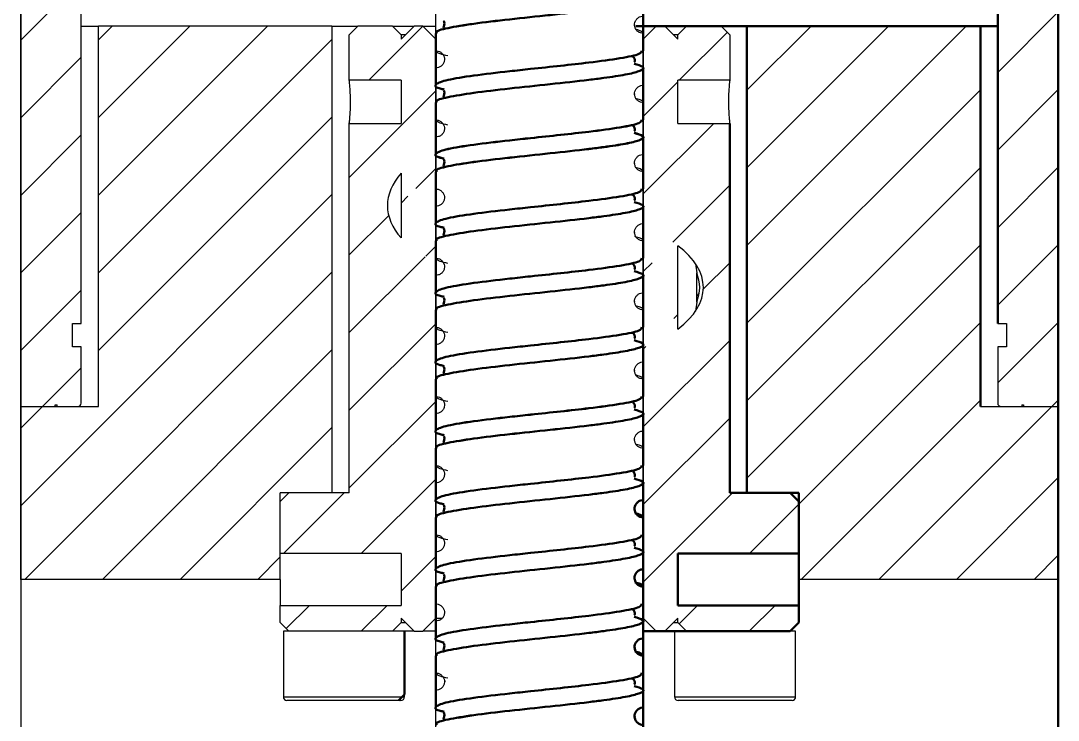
# Model space of a CAD drawing. Header units: millimetres. Extents: x 55 to 11032, y -227 to 3957.
# Drawn here: x 1630.3 to 1690.3, y 3504.5 to 3545 of the extents above; entities that cross this region are included whole.
import ezdxf

# ---------------------------------------------------------------- set-up
doc = ezdxf.new("R2010")
doc.units = ezdxf.units.MM
doc.header["$LTSCALE"] = 0.7
doc.layers.get('0').update_dxf_attribs({"color": 255})
doc.layers.add('CON', color=7, linetype='Continuous', lineweight=50)
pattern_1 = [(45, (-146.9846, 2835.2312), (-2.245064, 2.245064), [])]

msp = doc.modelspace()

# ---------------------------------------------------------------- hatches: boundary and pattern name
at = {"linetype": 'Continuous', "lineweight": 18}
h = msp.add_hatch(dxfattribs=at)
h.set_pattern_fill('ANSI31', style=0)
h.set_pattern_definition(pattern_1)
edge = h.paths.add_edge_path(flags=0)
edge.add_line((1633.266, 3526.082), (1633.266, 3527.432))
edge.add_line((1633.266, 3527.432), (1633.766, 3527.432))
edge.add_line((1633.766, 3527.432), (1633.766, 3547.832))
edge.add_line((1633.766, 3547.832), (1633.266, 3547.832))
edge.add_line((1633.266, 3547.832), (1633.266, 3549.182))
edge.add_line((1633.266, 3549.182), (1633.766, 3549.182))
edge.add_line((1633.766, 3549.182), (1633.766, 3552.432))
edge.add_arc((1633.566, 3552.432), 0.2, 0, 90)
edge.add_line((1633.566, 3552.632), (1632.366, 3552.632))
edge.add_line((1632.366, 3552.632), (1632.366, 3552.532))
edge.add_line((1632.366, 3552.532), (1632.266, 3552.532))
edge.add_line((1632.266, 3552.532), (1632.266, 3552.632))
edge.add_line((1632.266, 3552.632), (1630.266, 3552.632))
edge.add_line((1630.266, 3552.632), (1630.266, 3522.632))
edge.add_line((1630.266, 3522.632), (1632.266, 3522.632))
edge.add_line((1632.266, 3522.632), (1632.266, 3522.732))
edge.add_line((1632.266, 3522.732), (1632.366, 3522.732))
edge.add_line((1632.366, 3522.732), (1632.366, 3522.632))
edge.add_line((1632.366, 3522.632), (1633.566, 3522.632))
edge.add_arc((1633.566, 3522.832), 0.2, 270, 360)
edge.add_line((1633.766, 3522.832), (1633.766, 3526.082))
edge.add_line((1633.766, 3526.082), (1633.266, 3526.082))
h = msp.add_hatch(dxfattribs=at)
h.set_pattern_fill('ANSI31', style=0)
h.set_pattern_definition(pattern_1)
edge = h.paths.add_edge_path(flags=0)
edge.add_line((1687.266, 3549.182), (1687.266, 3547.832))
edge.add_line((1687.266, 3547.832), (1686.766, 3547.832))
edge.add_line((1686.766, 3547.832), (1686.766, 3527.432))
edge.add_line((1686.766, 3527.432), (1687.266, 3527.432))
edge.add_line((1687.266, 3527.432), (1687.266, 3526.082))
edge.add_line((1687.266, 3526.082), (1686.766, 3526.082))
edge.add_line((1686.766, 3526.082), (1686.766, 3522.832))
edge.add_arc((1686.966, 3522.832), 0.2, 180, 270)
edge.add_line((1686.966, 3522.632), (1688.166, 3522.632))
edge.add_line((1688.166, 3522.632), (1688.166, 3522.732))
edge.add_line((1688.166, 3522.732), (1688.266, 3522.732))
edge.add_line((1688.266, 3522.732), (1688.266, 3522.632))
edge.add_line((1688.266, 3522.632), (1690.266, 3522.632))
edge.add_line((1690.266, 3522.632), (1690.266, 3552.632))
edge.add_line((1690.266, 3552.632), (1688.266, 3552.632))
edge.add_line((1688.266, 3552.632), (1688.266, 3552.532))
edge.add_line((1688.266, 3552.532), (1688.166, 3552.532))
edge.add_line((1688.166, 3552.532), (1688.166, 3552.632))
edge.add_line((1688.166, 3552.632), (1686.966, 3552.632))
edge.add_arc((1686.966, 3552.432), 0.2, 90, 180)
edge.add_line((1686.766, 3552.432), (1686.766, 3549.182))
edge.add_line((1686.766, 3549.182), (1687.266, 3549.182))
h = msp.add_hatch(dxfattribs=at)
h.set_pattern_fill('ANSI31', style=0)
h.set_pattern_definition(pattern_1)
h.paths.add_polyline_path([(1634.766, 3522.632), (1630.266, 3522.632), (1630.266, 3512.632), (1645.266, 3512.632), (1645.266, 3517.632), (1648.266, 3517.632), (1648.266, 3544.632), (1634.766, 3544.632)], flags=0)
h = msp.add_hatch(dxfattribs=at)
h.set_pattern_fill('ANSI31', style=0)
h.set_pattern_definition(pattern_1)
h.paths.add_polyline_path([(1649.266, 3539.005), (1649.266, 3517.632), (1645.766, 3517.632), (1645.266, 3517.132), (1645.266, 3514.132), (1652.266, 3514.132), (1652.266, 3511.132), (1645.266, 3511.132), (1645.266, 3510.132), (1645.766, 3509.632), (1651.766, 3509.632), (1652.266, 3510.132), (1652.266, 3510.382), (1653.016, 3509.632), (1653.516, 3509.632), (1654.266, 3510.382), (1654.266, 3543.882), (1653.516, 3544.632), (1653.016, 3544.632), (1652.266, 3543.882), (1652.266, 3544.132), (1651.766, 3544.632), (1649.766, 3544.632), (1649.266, 3544.132), (1649.266, 3541.505), (1652.266, 3541.505), (1652.266, 3539.005)], flags=0)
edge = h.paths.add_edge_path(flags=0)
edge.add_ellipse((1660.266, 3534.257), major_axis=(-8.794, 0), ratio=0.511696, start_angle=-24.53859, end_angle=24.53859, ccw=False)
edge.add_line((1652.266, 3536.126), (1652.266, 3532.388))
h = msp.add_hatch(dxfattribs=at)
h.set_pattern_fill('ANSI31', style=0)
h.set_pattern_definition(pattern_1)
h.paths.add_polyline_path([(1675.266, 3517.132), (1674.766, 3517.632), (1671.266, 3517.632), (1671.266, 3539.005), (1668.266, 3539.005), (1668.266, 3541.505), (1671.266, 3541.505), (1671.266, 3544.132), (1670.766, 3544.632), (1668.766, 3544.632), (1668.266, 3544.132), (1668.266, 3543.882), (1667.516, 3544.632), (1667.016, 3544.632), (1666.266, 3543.882), (1666.266, 3510.382), (1667.016, 3509.632), (1667.516, 3509.632), (1668.266, 3510.382), (1668.266, 3510.132), (1668.766, 3509.632), (1674.766, 3509.632), (1675.266, 3510.132), (1675.266, 3511.132), (1668.266, 3511.132), (1668.266, 3514.132), (1675.266, 3514.132)], flags=0)
edge = h.paths.add_edge_path(flags=0)
edge.add_ellipse((1660.266, 3529.523), major_axis=(9.475, 0), ratio=0.474936, start_angle=-32.39968, end_angle=32.39968, ccw=False)
edge.add_line((1668.266, 3527.112), (1668.266, 3531.935))
h = msp.add_hatch(dxfattribs=at)
h.set_pattern_fill('ANSI31', style=0)
h.set_pattern_definition(pattern_1)
h.paths.add_polyline_path([(1690.266, 3522.632), (1685.766, 3522.632), (1685.766, 3544.632), (1672.266, 3544.632), (1672.266, 3517.632), (1675.266, 3517.632), (1675.266, 3512.632), (1690.266, 3512.632)], flags=0)
h = msp.add_hatch(dxfattribs=at)
h.set_pattern_fill('ANSI31', style=0)
h.set_pattern_definition(pattern_1)
edge = h.paths.add_edge_path(flags=0)
edge.add_ellipse((1660.266, 3529.523), major_axis=(-9.264, 0), ratio=0.474936, start_angle=168.88742, end_angle=191.11258)
edge.add_line((1669.357, 3530.371), (1669.357, 3528.675))

# ---------------------------------------------------------------- linework, layer by layer
at = {"color": 7, "linetype": 'Continuous', "lineweight": 25}
for p, q in [((1630.266, 3628.632), (1630.266, 3425.632)), ((1630.266, 3522.632), (1630.266, 3552.632)), ((1633.766, 3527.432), (1633.766, 3547.832)), ((1654.266, 3543.218), (1654.266, 3546.218)), ((1633.766, 3544.632), (1634.766, 3544.632)), ((1634.766, 3522.632), (1634.766, 3544.632)), ((1648.266, 3544.632), (1634.766, 3544.632)), ((1648.266, 3544.632), (1648.266, 3517.632)), ((1648.266, 3544.632), (1649.766, 3544.632)), ((1649.766, 3544.632), (1649.266, 3544.132)), ((1651.766, 3544.632), (1649.766, 3544.632)), ((1652.266, 3544.132), (1651.766, 3544.632)), ((1651.766, 3544.632), (1653.016, 3544.632)), ((1653.016, 3544.632), (1652.266, 3543.882)), ((1653.516, 3544.632), (1653.016, 3544.632)), ((1653.516, 3544.632), (1654.266, 3544.632)), ((1654.266, 3543.882), (1653.516, 3544.632)), ((1665.774, 3544.693), (1665.776, 3544.715)), ((1667.016, 3544.632), (1666.266, 3543.882)), ((1666.266, 3544.218), (1666.266, 3541.218)), ((1668.266, 3543.882), (1667.516, 3544.632)), ((1668.766, 3544.632), (1668.266, 3544.132)), ((1671.266, 3544.132), (1670.766, 3544.632)), ((1649.266, 3541.505), (1649.266, 3544.132)), ((1652.266, 3544.132), (1652.266, 3543.882)), ((1652.516, 3544.132), (1652.266, 3544.132)), ((1654.266, 3543.882), (1654.266, 3510.382)), ((1666.266, 3510.382), (1666.266, 3543.882)), ((1668.266, 3544.132), (1668.016, 3544.132)), ((1668.266, 3543.882), (1668.266, 3544.132)), ((1671.266, 3544.132), (1671.266, 3541.505)), ((1654.266, 3539.218), (1654.266, 3542.218)), ((1652.266, 3541.505), (1649.266, 3541.505)), ((1652.266, 3541.505), (1652.266, 3539.005)), ((1671.266, 3541.505), (1668.266, 3541.505)), ((1668.266, 3539.005), (1668.266, 3541.505)), ((1665.774, 3540.693), (1665.776, 3540.715)), ((1666.266, 3540.218), (1666.266, 3537.218)), ((1649.266, 3539.005), (1652.266, 3539.005)), ((1649.266, 3517.632), (1649.266, 3539.005)), ((1668.266, 3539.005), (1671.266, 3539.005)), ((1654.266, 3535.218), (1654.266, 3538.218)), ((1665.774, 3536.693), (1665.776, 3536.715)), ((1652.266, 3536.126), (1652.266, 3532.388)), ((1666.266, 3536.218), (1666.266, 3533.218)), ((1654.266, 3531.218), (1654.266, 3534.218)), ((1665.774, 3532.693), (1665.776, 3532.715)), ((1666.266, 3532.218), (1666.266, 3529.218)), ((1668.266, 3527.112), (1668.266, 3531.935)), ((1669.293, 3530.892), (1669.357, 3530.371)), ((1654.266, 3527.218), (1654.266, 3530.218)), ((1669.357, 3528.675), (1669.357, 3530.371)), ((1665.774, 3528.693), (1665.776, 3528.715)), ((1669.357, 3528.675), (1669.293, 3528.155)), ((1666.266, 3528.218), (1666.266, 3525.218)), ((1633.266, 3526.082), (1633.266, 3527.432)), ((1633.266, 3527.432), (1633.766, 3527.432)), ((1686.766, 3527.432), (1687.266, 3527.432)), ((1687.266, 3527.432), (1687.266, 3526.082)), ((1654.266, 3523.218), (1654.266, 3526.218)), ((1633.766, 3526.082), (1633.266, 3526.082)), ((1633.766, 3522.832), (1633.766, 3526.082)), ((1686.766, 3526.082), (1686.766, 3522.832)), ((1687.266, 3526.082), (1686.766, 3526.082)), ((1665.774, 3524.693), (1665.776, 3524.715)), ((1666.266, 3524.218), (1666.266, 3521.218)), ((1630.266, 3512.632), (1630.266, 3522.632)), ((1630.266, 3522.632), (1634.766, 3522.632)), ((1630.266, 3522.632), (1632.266, 3522.632)), ((1632.266, 3522.632), (1632.266, 3522.732)), ((1632.266, 3522.732), (1632.366, 3522.732)), ((1632.366, 3522.632), (1632.366, 3522.732)), ((1632.366, 3522.632), (1633.566, 3522.632)), ((1685.766, 3522.632), (1690.266, 3522.632)), ((1686.966, 3522.632), (1688.166, 3522.632)), ((1688.166, 3522.732), (1688.166, 3522.632)), ((1688.166, 3522.732), (1688.266, 3522.732)), ((1688.266, 3522.732), (1688.266, 3522.632)), ((1688.266, 3522.632), (1690.266, 3522.632)), ((1690.266, 3522.632), (1690.266, 3512.632)), ((1654.266, 3519.218), (1654.266, 3522.218)), ((1665.774, 3520.693), (1665.776, 3520.715)), ((1666.266, 3520.218), (1666.266, 3517.218)), ((1654.266, 3515.218), (1654.266, 3518.218)), ((1645.266, 3512.632), (1645.266, 3517.632)), ((1648.266, 3517.632), (1645.266, 3517.632)), ((1645.766, 3517.632), (1645.266, 3517.132)), ((1649.266, 3517.632), (1645.766, 3517.632)), ((1645.266, 3514.132), (1645.266, 3517.132)), ((1665.774, 3516.693), (1665.776, 3516.715)), ((1675.266, 3517.132), (1675.266, 3514.132)), ((1654.266, 3511.218), (1654.266, 3514.218)), ((1652.266, 3514.132), (1645.266, 3514.132)), ((1652.266, 3514.132), (1652.266, 3511.132)), ((1645.266, 3512.632), (1630.266, 3512.632)), ((1645.266, 3512.632), (1645.266, 3511.132)), ((1665.774, 3512.693), (1665.776, 3512.715)), ((1690.266, 3512.632), (1675.266, 3512.632)), ((1645.266, 3511.132), (1652.266, 3511.132)), ((1645.266, 3510.132), (1645.266, 3511.132)), ((1645.266, 3510.132), (1645.766, 3509.632)), ((1651.766, 3509.632), (1652.266, 3510.132)), ((1652.266, 3510.382), (1653.016, 3509.632)), ((1652.266, 3510.382), (1652.266, 3510.132)), ((1652.266, 3510.132), (1652.516, 3510.132)), ((1653.516, 3509.632), (1654.266, 3510.382)), ((1654.266, 3510.382), (1654.617, 3510.382)), ((1654.266, 3507.218), (1654.266, 3510.218)), ((1666.266, 3510.382), (1667.016, 3509.632)), ((1667.516, 3509.632), (1668.266, 3510.382)), ((1668.016, 3510.132), (1668.266, 3510.132)), ((1668.266, 3510.132), (1668.266, 3510.382)), ((1668.266, 3510.132), (1668.766, 3509.632)), ((1645.453, 3509.632), (1645.453, 3505.832)), ((1645.766, 3509.632), (1645.453, 3509.632)), ((1651.766, 3509.632), (1645.766, 3509.632)), ((1653.016, 3509.632), (1651.766, 3509.632)), ((1652.453, 3505.832), (1652.453, 3509.632)), ((1653.016, 3509.632), (1653.516, 3509.632)), ((1654.266, 3509.632), (1653.516, 3509.632)), ((1668.08, 3509.632), (1668.08, 3505.832)), ((1675.08, 3509.632), (1674.766, 3509.632)), ((1675.08, 3505.832), (1675.08, 3509.632)), ((1654.822, 3506.725), (1654.766, 3506.718)), ((1654.266, 3503.218), (1654.266, 3506.218)), ((1652.253, 3505.632), (1645.653, 3505.632)), ((1674.88, 3505.632), (1668.28, 3505.632))]:
    msp.add_line(p, q, dxfattribs=at)
at = {"color": 8, "linetype": 'Continuous', "lineweight": 25}
for p, q in [((1645.453, 3505.832), (1652.453, 3505.832)), ((1668.08, 3505.832), (1675.08, 3505.832))]:
    msp.add_line(p, q, dxfattribs=at)
at = {"color": 7, "linetype": 'Continuous', "lineweight": 25}
for centre, start, end in [((1633.566, 3522.832), 270, 0), ((1686.966, 3522.832), 180, 270), ((1645.653, 3505.832), 180, 270), ((1652.253, 3505.832), 270, 0), ((1668.28, 3505.832), 180, 270), ((1674.88, 3505.832), 270, 0)]:
    msp.add_arc(centre, 0.2, start, end, dxfattribs=at)
for centre, major_axis, ratio, start_param, end_param in [((1660.266, 3534.257), (-8.794, 0), 0.511696, 5.854906, 6.711465), ((1660.266, 3529.523), (9.475, 0), 0.474936, 5.717704, 6.848666), ((1660.266, 3529.523), (-9.264, 0), 0.474936, 2.947642, 3.335544)]:
    msp.add_ellipse(centre, major_axis=major_axis, ratio=ratio, start_param=start_param, end_param=end_param, dxfattribs=at)
for points, knots in [([(1666.266, 3544.218), (1666.21, 3544.224), (1666.098, 3544.235), (1665.948, 3544.321), (1665.834, 3544.448), (1665.769, 3544.606), (1665.76, 3544.777), (1665.808, 3544.941), (1665.908, 3545.08), (1666.048, 3545.178), (1666.175, 3545.215), (1666.249, 3545.217), (1666.266, 3545.218)], [0, 0, 0, 0, 0.107372, 0.214745, 0.322117, 0.42949, 0.536862, 0.644235, 0.751607, 0.85898, 0.966352, 1, 1, 1, 1]), ([(1666.266, 3544.218), (1666.244, 3544.27), (1666.209, 3544.351), (1665.9, 3544.432), (1665.791, 3544.461)], [0, 0, 0, 0, 0.645914, 1, 1, 1, 1]), ([(1654.266, 3543.218), (1654.284, 3543.218), (1654.357, 3543.215), (1654.484, 3543.178), (1654.624, 3543.081), (1654.724, 3542.942), (1654.772, 3542.777), (1654.764, 3542.607), (1654.699, 3542.448), (1654.585, 3542.321), (1654.435, 3542.235), (1654.323, 3542.224), (1654.266, 3542.218)], [0, 0, 0, 0, 0.03338, 0.140753, 0.248126, 0.355498, 0.462871, 0.570244, 0.677617, 0.78499, 0.892363, 1, 1, 1, 1]), ([(1654.972, 3542.915), (1654.802, 3542.954), (1654.364, 3543.055), (1654.304, 3543.156), (1654.266, 3543.218)], [0, 0, 0, 0, 0.388569, 1, 1, 1, 1]), ([(1649.266, 3539.005), (1649.266, 3539.005), (1649.266, 3539.005), (1649.272, 3539.053), (1649.293, 3539.258), (1649.318, 3539.576), (1649.334, 3539.928), (1649.339, 3540.301), (1649.332, 3540.675), (1649.31, 3541.049), (1649.285, 3541.332), (1649.269, 3541.483), (1649.267, 3541.499), (1649.266, 3541.505)], [0, 0, 0, 0, 0.000194, 0.106914, 0.213613, 0.320901, 0.428482, 0.500002, 0.606876, 0.713733, 0.821024, 0.928603, 1, 1, 1, 1]), ([(1666.266, 3540.218), (1666.21, 3540.224), (1666.098, 3540.235), (1665.948, 3540.321), (1665.834, 3540.448), (1665.769, 3540.606), (1665.76, 3540.777), (1665.808, 3540.941), (1665.908, 3541.08), (1666.048, 3541.178), (1666.175, 3541.215), (1666.249, 3541.217), (1666.266, 3541.218)], [0, 0, 0, 0, 0.107372, 0.214745, 0.322117, 0.42949, 0.536862, 0.644235, 0.751607, 0.85898, 0.966352, 1, 1, 1, 1]), ([(1671.266, 3541.505), (1671.266, 3541.505), (1671.266, 3541.505), (1671.261, 3541.457), (1671.239, 3541.252), (1671.214, 3540.934), (1671.198, 3540.582), (1671.193, 3540.209), (1671.201, 3539.835), (1671.222, 3539.461), (1671.247, 3539.178), (1671.264, 3539.027), (1671.266, 3539.011), (1671.266, 3539.005)], [0, 0, 0, 0, 0.000194, 0.106914, 0.213613, 0.320901, 0.428482, 0.500002, 0.606876, 0.713733, 0.821024, 0.928603, 1, 1, 1, 1]), ([(1666.266, 3540.218), (1666.244, 3540.27), (1666.209, 3540.351), (1665.9, 3540.432), (1665.791, 3540.461)], [0, 0, 0, 0, 0.645914, 1, 1, 1, 1]), ([(1654.266, 3539.218), (1654.284, 3539.218), (1654.357, 3539.215), (1654.484, 3539.178), (1654.624, 3539.081), (1654.724, 3538.942), (1654.772, 3538.777), (1654.764, 3538.607), (1654.699, 3538.448), (1654.585, 3538.321), (1654.435, 3538.235), (1654.323, 3538.224), (1654.266, 3538.218)], [0, 0, 0, 0, 0.03338, 0.140753, 0.248126, 0.355498, 0.462871, 0.570244, 0.677617, 0.78499, 0.892363, 1, 1, 1, 1]), ([(1654.972, 3538.915), (1654.802, 3538.954), (1654.364, 3539.055), (1654.304, 3539.156), (1654.266, 3539.218)], [0, 0, 0, 0, 0.388569, 1, 1, 1, 1]), ([(1666.266, 3536.218), (1666.21, 3536.224), (1666.098, 3536.235), (1665.948, 3536.321), (1665.834, 3536.448), (1665.769, 3536.606), (1665.76, 3536.777), (1665.808, 3536.941), (1665.908, 3537.08), (1666.048, 3537.178), (1666.175, 3537.215), (1666.249, 3537.217), (1666.266, 3537.218)], [0, 0, 0, 0, 0.107372, 0.214745, 0.322117, 0.42949, 0.536862, 0.644235, 0.751607, 0.85898, 0.966352, 1, 1, 1, 1]), ([(1666.266, 3536.218), (1666.244, 3536.27), (1666.209, 3536.351), (1665.9, 3536.432), (1665.791, 3536.461)], [0, 0, 0, 0, 0.645914, 1, 1, 1, 1]), ([(1654.266, 3535.218), (1654.284, 3535.218), (1654.357, 3535.215), (1654.484, 3535.178), (1654.624, 3535.081), (1654.724, 3534.942), (1654.772, 3534.777), (1654.764, 3534.607), (1654.699, 3534.448), (1654.585, 3534.321), (1654.435, 3534.235), (1654.323, 3534.224), (1654.266, 3534.218)], [0, 0, 0, 0, 0.03338, 0.140753, 0.248126, 0.355498, 0.462871, 0.570244, 0.677617, 0.78499, 0.892363, 1, 1, 1, 1]), ([(1666.266, 3532.218), (1666.21, 3532.224), (1666.098, 3532.235), (1665.948, 3532.321), (1665.834, 3532.448), (1665.769, 3532.606), (1665.76, 3532.777), (1665.808, 3532.941), (1665.908, 3533.08), (1666.048, 3533.178), (1666.175, 3533.215), (1666.249, 3533.217), (1666.266, 3533.218)], [0, 0, 0, 0, 0.107372, 0.214745, 0.322117, 0.42949, 0.536862, 0.644235, 0.751607, 0.85898, 0.966352, 1, 1, 1, 1]), ([(1666.266, 3532.218), (1666.244, 3532.27), (1666.208, 3532.351), (1665.899, 3532.433), (1665.789, 3532.462)], [0, 0, 0, 0, 0.644301, 1, 1, 1, 1]), ([(1654.266, 3531.218), (1654.284, 3531.218), (1654.357, 3531.215), (1654.484, 3531.178), (1654.624, 3531.081), (1654.724, 3530.942), (1654.772, 3530.777), (1654.764, 3530.607), (1654.699, 3530.448), (1654.585, 3530.321), (1654.435, 3530.235), (1654.323, 3530.224), (1654.266, 3530.218)], [0, 0, 0, 0, 0.03338, 0.1407528, 0.2481256, 0.3554985, 0.4628713, 0.5702441, 0.6776169, 0.7849897, 0.8923626, 1, 1, 1, 1]), ([(1654.972, 3530.915), (1654.802, 3530.954), (1654.364, 3531.055), (1654.304, 3531.156), (1654.266, 3531.218)], [0, 0, 0, 0, 0.388569, 1, 1, 1, 1]), ([(1666.266, 3528.218), (1666.21, 3528.224), (1666.098, 3528.235), (1665.948, 3528.321), (1665.834, 3528.448), (1665.769, 3528.606), (1665.76, 3528.777), (1665.808, 3528.941), (1665.908, 3529.08), (1666.048, 3529.178), (1666.175, 3529.215), (1666.249, 3529.217), (1666.266, 3529.218)], [0, 0, 0, 0, 0.107372, 0.214745, 0.322117, 0.42949, 0.536862, 0.644235, 0.751607, 0.85898, 0.966352, 1, 1, 1, 1]), ([(1666.266, 3528.218), (1666.244, 3528.27), (1666.209, 3528.351), (1665.9, 3528.432), (1665.791, 3528.461)], [0, 0, 0, 0, 0.645914, 1, 1, 1, 1]), ([(1654.266, 3527.218), (1654.284, 3527.218), (1654.357, 3527.215), (1654.484, 3527.178), (1654.624, 3527.081), (1654.724, 3526.942), (1654.772, 3526.777), (1654.764, 3526.607), (1654.699, 3526.448), (1654.585, 3526.321), (1654.435, 3526.235), (1654.323, 3526.224), (1654.266, 3526.218)], [0, 0, 0, 0, 0.03338, 0.140753, 0.248126, 0.355498, 0.462871, 0.570244, 0.677617, 0.78499, 0.892363, 1, 1, 1, 1]), ([(1654.972, 3526.915), (1654.802, 3526.954), (1654.364, 3527.055), (1654.304, 3527.156), (1654.266, 3527.218)], [0, 0, 0, 0, 0.388569, 1, 1, 1, 1]), ([(1666.266, 3524.218), (1666.21, 3524.224), (1666.098, 3524.235), (1665.948, 3524.321), (1665.834, 3524.448), (1665.769, 3524.606), (1665.76, 3524.777), (1665.808, 3524.941), (1665.908, 3525.08), (1666.048, 3525.178), (1666.175, 3525.215), (1666.249, 3525.217), (1666.266, 3525.218)], [0, 0, 0, 0, 0.1073725, 0.2147449, 0.3221174, 0.4294898, 0.5368623, 0.6442347, 0.7516072, 0.8589796, 0.9663521, 1, 1, 1, 1]), ([(1666.266, 3524.218), (1666.244, 3524.27), (1666.209, 3524.351), (1665.9, 3524.432), (1665.791, 3524.461)], [0, 0, 0, 0, 0.645914, 1, 1, 1, 1]), ([(1654.266, 3523.218), (1654.284, 3523.218), (1654.357, 3523.215), (1654.484, 3523.178), (1654.624, 3523.081), (1654.724, 3522.942), (1654.772, 3522.777), (1654.764, 3522.607), (1654.699, 3522.448), (1654.585, 3522.321), (1654.435, 3522.235), (1654.323, 3522.224), (1654.266, 3522.218)], [0, 0, 0, 0, 0.03338, 0.140753, 0.248126, 0.355498, 0.462871, 0.570244, 0.677617, 0.78499, 0.892363, 1, 1, 1, 1]), ([(1654.972, 3522.915), (1654.802, 3522.954), (1654.364, 3523.055), (1654.304, 3523.156), (1654.266, 3523.218)], [0, 0, 0, 0, 0.3885695, 1, 1, 1, 1]), ([(1666.266, 3520.218), (1666.21, 3520.224), (1666.098, 3520.235), (1665.948, 3520.321), (1665.834, 3520.448), (1665.769, 3520.606), (1665.76, 3520.777), (1665.808, 3520.941), (1665.908, 3521.08), (1666.048, 3521.178), (1666.175, 3521.215), (1666.249, 3521.217), (1666.266, 3521.218)], [0, 0, 0, 0, 0.107372, 0.214745, 0.322117, 0.42949, 0.536862, 0.644235, 0.751607, 0.85898, 0.966352, 1, 1, 1, 1]), ([(1666.266, 3520.218), (1666.244, 3520.27), (1666.209, 3520.351), (1665.9, 3520.432), (1665.791, 3520.461)], [0, 0, 0, 0, 0.645914, 1, 1, 1, 1]), ([(1654.266, 3519.218), (1654.284, 3519.218), (1654.357, 3519.215), (1654.484, 3519.178), (1654.624, 3519.081), (1654.724, 3518.942), (1654.772, 3518.777), (1654.764, 3518.607), (1654.699, 3518.448), (1654.585, 3518.321), (1654.435, 3518.235), (1654.323, 3518.224), (1654.266, 3518.218)], [0, 0, 0, 0, 0.03338, 0.140753, 0.248126, 0.355498, 0.462871, 0.570244, 0.677617, 0.78499, 0.892363, 1, 1, 1, 1]), ([(1654.972, 3518.915), (1654.802, 3518.954), (1654.364, 3519.055), (1654.304, 3519.156), (1654.266, 3519.218)], [0, 0, 0, 0, 0.388569, 1, 1, 1, 1]), ([(1654.266, 3515.218), (1654.284, 3515.218), (1654.357, 3515.215), (1654.484, 3515.178), (1654.624, 3515.081), (1654.724, 3514.942), (1654.772, 3514.777), (1654.764, 3514.607), (1654.699, 3514.448), (1654.585, 3514.321), (1654.435, 3514.235), (1654.323, 3514.224), (1654.266, 3514.218)], [0, 0, 0, 0, 0.03338, 0.140753, 0.248126, 0.355498, 0.462871, 0.570244, 0.677617, 0.78499, 0.892363, 1, 1, 1, 1]), ([(1654.972, 3514.915), (1654.802, 3514.954), (1654.364, 3515.055), (1654.304, 3515.156), (1654.266, 3515.218)], [0, 0, 0, 0, 0.388569, 1, 1, 1, 1]), ([(1654.266, 3511.218), (1654.284, 3511.218), (1654.357, 3511.215), (1654.484, 3511.178), (1654.624, 3511.081), (1654.724, 3510.942), (1654.772, 3510.777), (1654.764, 3510.607), (1654.699, 3510.448), (1654.585, 3510.321), (1654.435, 3510.235), (1654.323, 3510.224), (1654.266, 3510.218)], [0, 0, 0, 0, 0.03338, 0.140753, 0.248126, 0.355498, 0.462871, 0.570244, 0.677617, 0.78499, 0.892363, 1, 1, 1, 1]), ([(1654.266, 3507.218), (1654.284, 3507.218), (1654.357, 3507.215), (1654.484, 3507.178), (1654.624, 3507.081), (1654.724, 3506.942), (1654.772, 3506.777), (1654.764, 3506.607), (1654.699, 3506.448), (1654.585, 3506.321), (1654.435, 3506.235), (1654.323, 3506.224), (1654.266, 3506.218)], [0, 0, 0, 0, 0.03338, 0.1407528, 0.2481256, 0.3554985, 0.4628713, 0.5702441, 0.6776169, 0.7849897, 0.8923626, 1, 1, 1, 1]), ([(1654.972, 3506.915), (1654.802, 3506.954), (1654.364, 3507.055), (1654.304, 3507.156), (1654.266, 3507.218)], [0, 0, 0, 0, 0.388569, 1, 1, 1, 1])]:
    msp.add_open_spline(points, degree=3, knots=knots, dxfattribs=at)
at = {"layer": 'CON'}
for p, q in [((1690.266, 3425.632), (1690.266, 3628.632)), ((1690.266, 3552.632), (1690.266, 3522.632)), ((1686.766, 3547.832), (1686.766, 3527.432)), ((1665.844, 3544.632), (1667.016, 3544.632)), ((1667.516, 3544.632), (1667.016, 3544.632)), ((1667.516, 3544.632), (1668.766, 3544.632)), ((1670.766, 3544.632), (1668.766, 3544.632)), ((1670.766, 3544.632), (1672.266, 3544.632)), ((1672.266, 3517.632), (1672.266, 3544.632)), ((1685.766, 3544.632), (1672.266, 3544.632)), ((1685.766, 3544.632), (1685.766, 3522.632)), ((1685.766, 3544.632), (1686.766, 3544.632)), ((1671.266, 3539.005), (1671.266, 3517.632)), ((1674.766, 3517.632), (1671.266, 3517.632)), ((1675.266, 3517.632), (1672.266, 3517.632)), ((1675.266, 3517.132), (1674.766, 3517.632)), ((1675.266, 3517.632), (1675.266, 3512.632)), ((1666.266, 3516.218), (1666.266, 3513.218)), ((1675.266, 3514.132), (1668.266, 3514.132)), ((1668.266, 3511.132), (1668.266, 3514.132)), ((1675.266, 3512.632), (1675.266, 3511.132)), ((1666.266, 3512.218), (1666.266, 3509.218)), ((1668.266, 3511.132), (1675.266, 3511.132)), ((1675.266, 3511.132), (1675.266, 3510.132)), ((1666.266, 3507.219), (1666.266, 3510.219)), ((1674.766, 3509.632), (1675.266, 3510.132)), ((1667.016, 3509.632), (1666.266, 3509.632)), ((1667.016, 3509.632), (1667.516, 3509.632)), ((1668.766, 3509.632), (1667.516, 3509.632)), ((1674.766, 3509.632), (1668.766, 3509.632)), ((1665.774, 3508.693), (1665.776, 3508.715)), ((1666.266, 3508.218), (1666.266, 3505.218)), ((1666.266, 3503.219), (1666.266, 3506.219)), ((1665.774, 3504.693), (1665.776, 3504.715))]:
    msp.add_line(p, q, dxfattribs=at)
at = {"layer": 'CON', "color": 7, "linetype": 'Continuous'}
for p, q in [((1666.266, 3544.632), (1666.266, 3546.219)), ((1666.266, 3543.216), (1666.266, 3546.216)), ((1654.266, 3544.216), (1654.266, 3541.216)), ((1666.266, 3539.216), (1666.266, 3542.216)), ((1654.266, 3540.216), (1654.266, 3537.216)), ((1666.266, 3535.218), (1666.266, 3538.218)), ((1654.266, 3536.218), (1654.266, 3533.218)), ((1666.266, 3531.218), (1666.266, 3534.218)), ((1654.266, 3532.218), (1654.266, 3529.218)), ((1666.266, 3527.218), (1666.266, 3530.218)), ((1654.266, 3528.218), (1654.266, 3525.218)), ((1666.266, 3523.218), (1666.266, 3526.218)), ((1654.266, 3524.218), (1654.266, 3521.218)), ((1666.266, 3519.219), (1666.266, 3522.219)), ((1654.266, 3520.219), (1654.266, 3517.219)), ((1666.266, 3515.219), (1666.266, 3518.219)), ((1654.266, 3516.219), (1654.266, 3513.219)), ((1666.266, 3511.219), (1666.266, 3514.219)), ((1654.266, 3512.219), (1654.266, 3509.219)), ((1652.453, 3509.632), (1652.453, 3505.982)), ((1652.453, 3509.632), (1652.453, 3505.982)), ((1654.266, 3508.219), (1654.266, 3505.219)), ((1654.266, 3508.219), (1654.266, 3505.219)), ((1652.453, 3505.982), (1652.103, 3505.632)), ((1652.453, 3505.982), (1652.103, 3505.632))]:
    msp.add_line(p, q, dxfattribs=at)
for points, knots in [([(1654.355, 3544.216), (1654.328, 3544.238), (1654.201, 3544.343), (1654.892, 3544.53), (1656.364, 3544.779), (1658.502, 3545.03), (1660.889, 3545.282), (1662.765, 3545.484), (1664.219, 3545.67), (1665.31, 3545.834), (1666.165, 3546.048), (1666.432, 3546.259), (1665.942, 3546.402), (1665.736, 3546.462)], [0, 0, 0, 0, 0.028778, 0.139844, 0.25091, 0.362298, 0.473686, 0.584752, 0.634189, 0.720889, 0.807893, 0.919281, 1, 1, 1, 1]), ([(1655.582, 3544.632), (1655.859, 3544.682), (1656.598, 3544.815), (1658.519, 3545.032), (1660.885, 3545.284), (1662.766, 3545.486), (1664.219, 3545.672), (1665.31, 3545.837), (1666.165, 3546.051), (1666.432, 3546.261), (1665.942, 3546.404), (1665.736, 3546.464)], [0, 0, 0, 0, 0.081476, 0.218059, 0.354642, 0.490829, 0.551448, 0.657759, 0.764441, 0.901024, 1, 1, 1, 1]), ([(1654.759, 3544.925), (1654.753, 3544.925), (1654.716, 3544.928), (1654.83, 3544.752), (1654.657, 3544.51), (1654.757, 3544.53), (1654.769, 3544.532)], [0, 0, 0, 0, 0.059951, 0.357802, 0.92007, 1, 1, 1, 1]), ([(1654.762, 3540.975), (1654.676, 3540.993), (1654.2, 3541.095), (1654.185, 3541.281), (1654.836, 3541.53), (1656.378, 3541.779), (1658.165, 3541.991), (1659.914, 3542.178), (1661.5, 3542.346), (1663.348, 3542.551), (1665.018, 3542.779), (1666.131, 3543.009), (1666.164, 3543.154), (1666.178, 3543.216)], [0, 0, 0, 0, 0.024694, 0.136327, 0.247636, 0.358945, 0.470578, 0.529105, 0.611809, 0.694267, 0.805576, 0.917209, 1, 1, 1, 1]), ([(1654.355, 3540.216), (1654.328, 3540.238), (1654.201, 3540.343), (1654.892, 3540.53), (1656.364, 3540.779), (1658.502, 3541.03), (1660.889, 3541.282), (1662.765, 3541.484), (1664.219, 3541.67), (1665.31, 3541.834), (1666.165, 3542.048), (1666.432, 3542.259), (1665.942, 3542.402), (1665.736, 3542.462)], [0, 0, 0, 0, 0.028778, 0.139844, 0.25091, 0.362298, 0.473686, 0.584752, 0.634189, 0.720889, 0.807893, 0.919281, 1, 1, 1, 1]), ([(1665.742, 3542.558), (1665.758, 3542.569), (1665.8, 3542.6), (1665.75, 3542.852), (1665.664, 3542.871), (1665.66, 3542.872)], [0, 0, 0, 0, 0.3497734, 0.9712388, 1, 1, 1, 1]), ([(1654.759, 3540.922), (1654.753, 3540.923), (1654.716, 3540.925), (1654.83, 3540.75), (1654.657, 3540.508), (1654.757, 3540.527), (1654.769, 3540.53)], [0, 0, 0, 0, 0.059951, 0.357802, 0.92007, 1, 1, 1, 1]), ([(1654.762, 3536.976), (1654.676, 3536.995), (1654.2, 3537.097), (1654.185, 3537.283), (1654.836, 3537.532), (1656.378, 3537.78), (1658.165, 3537.993), (1659.914, 3538.18), (1661.5, 3538.348), (1663.348, 3538.553), (1665.018, 3538.781), (1666.131, 3539.01), (1666.164, 3539.156), (1666.178, 3539.218)], [0, 0, 0, 0, 0.024694, 0.136327, 0.247636, 0.358945, 0.470578, 0.529105, 0.611809, 0.694267, 0.805576, 0.917209, 1, 1, 1, 1]), ([(1654.762, 3536.975), (1654.676, 3536.993), (1654.2, 3537.095), (1654.185, 3537.281), (1654.836, 3537.53), (1656.378, 3537.779), (1658.165, 3537.991), (1659.914, 3538.178), (1661.5, 3538.346), (1663.348, 3538.551), (1665.018, 3538.779), (1666.131, 3539.009), (1666.164, 3539.154), (1666.178, 3539.216)], [0, 0, 0, 0, 0.0246942, 0.1363265, 0.247636, 0.3589455, 0.4705778, 0.5291054, 0.611809, 0.6942668, 0.8055762, 0.9172086, 1, 1, 1, 1]), ([(1665.742, 3538.56), (1665.758, 3538.571), (1665.8, 3538.602), (1665.75, 3538.854), (1665.664, 3538.873), (1665.66, 3538.874)], [0, 0, 0, 0, 0.349773, 0.971239, 1, 1, 1, 1]), ([(1665.742, 3538.558), (1665.758, 3538.569), (1665.8, 3538.6), (1665.75, 3538.852), (1665.664, 3538.871), (1665.66, 3538.872)], [0, 0, 0, 0, 0.3497734, 0.9712388, 1, 1, 1, 1]), ([(1654.355, 3536.218), (1654.328, 3536.24), (1654.201, 3536.345), (1654.892, 3536.532), (1656.364, 3536.781), (1658.502, 3537.032), (1660.889, 3537.283), (1662.765, 3537.485), (1664.219, 3537.672), (1665.31, 3537.836), (1666.165, 3538.05), (1666.432, 3538.26), (1665.942, 3538.404), (1665.736, 3538.464)], [0, 0, 0, 0, 0.028778, 0.139844, 0.25091, 0.362298, 0.473686, 0.584752, 0.634189, 0.720889, 0.807893, 0.919281, 1, 1, 1, 1]), ([(1655.582, 3536.63), (1655.859, 3536.68), (1656.598, 3536.812), (1658.519, 3537.03), (1660.885, 3537.282), (1662.766, 3537.484), (1664.219, 3537.67), (1665.31, 3537.834), (1666.165, 3538.048), (1666.432, 3538.259), (1665.942, 3538.402), (1665.736, 3538.462)], [0, 0, 0, 0, 0.081476, 0.218059, 0.354642, 0.490829, 0.551448, 0.657759, 0.764441, 0.901024, 1, 1, 1, 1]), ([(1654.759, 3536.924), (1654.753, 3536.925), (1654.716, 3536.927), (1654.83, 3536.752), (1654.657, 3536.51), (1654.757, 3536.529), (1654.769, 3536.532)], [0, 0, 0, 0, 0.059951, 0.357802, 0.92007, 1, 1, 1, 1]), ([(1654.759, 3536.922), (1654.753, 3536.923), (1654.716, 3536.925), (1654.83, 3536.75), (1654.657, 3536.508), (1654.757, 3536.527), (1654.769, 3536.53)], [0, 0, 0, 0, 0.059951, 0.357802, 0.92007, 1, 1, 1, 1]), ([(1654.762, 3532.976), (1654.676, 3532.995), (1654.2, 3533.097), (1654.185, 3533.283), (1654.836, 3533.532), (1656.378, 3533.78), (1658.165, 3533.993), (1659.914, 3534.18), (1661.5, 3534.348), (1663.348, 3534.553), (1665.018, 3534.781), (1666.131, 3535.01), (1666.164, 3535.156), (1666.178, 3535.218)], [0, 0, 0, 0, 0.024694, 0.136327, 0.247636, 0.358945, 0.470578, 0.529105, 0.611809, 0.694267, 0.805576, 0.917209, 1, 1, 1, 1]), ([(1665.742, 3534.56), (1665.758, 3534.571), (1665.8, 3534.602), (1665.75, 3534.854), (1665.664, 3534.873), (1665.66, 3534.874)], [0, 0, 0, 0, 0.349773, 0.971239, 1, 1, 1, 1]), ([(1654.355, 3532.218), (1654.328, 3532.24), (1654.201, 3532.345), (1654.892, 3532.532), (1656.364, 3532.781), (1658.502, 3533.032), (1660.889, 3533.283), (1662.765, 3533.485), (1664.219, 3533.672), (1665.31, 3533.836), (1666.165, 3534.05), (1666.432, 3534.26), (1665.942, 3534.404), (1665.736, 3534.464)], [0, 0, 0, 0, 0.028778, 0.139844, 0.25091, 0.362298, 0.473686, 0.584752, 0.634189, 0.720889, 0.807893, 0.919281, 1, 1, 1, 1]), ([(1654.759, 3532.924), (1654.753, 3532.925), (1654.716, 3532.927), (1654.83, 3532.752), (1654.657, 3532.51), (1654.757, 3532.529), (1654.769, 3532.532)], [0, 0, 0, 0, 0.059951, 0.357802, 0.92007, 1, 1, 1, 1]), ([(1654.762, 3528.976), (1654.676, 3528.995), (1654.2, 3529.097), (1654.185, 3529.283), (1654.836, 3529.532), (1656.378, 3529.78), (1658.165, 3529.993), (1659.914, 3530.18), (1661.5, 3530.348), (1663.348, 3530.553), (1665.018, 3530.781), (1666.131, 3531.01), (1666.164, 3531.156), (1666.178, 3531.218)], [0, 0, 0, 0, 0.024694, 0.136327, 0.247636, 0.358945, 0.470578, 0.529105, 0.611809, 0.694267, 0.805576, 0.917209, 1, 1, 1, 1]), ([(1654.355, 3528.218), (1654.328, 3528.24), (1654.201, 3528.345), (1654.892, 3528.532), (1656.364, 3528.781), (1658.502, 3529.032), (1660.889, 3529.283), (1662.765, 3529.485), (1664.219, 3529.672), (1665.31, 3529.836), (1666.165, 3530.05), (1666.432, 3530.26), (1665.942, 3530.404), (1665.736, 3530.464)], [0, 0, 0, 0, 0.028778, 0.139844, 0.25091, 0.362298, 0.473686, 0.584752, 0.634189, 0.720889, 0.807893, 0.919281, 1, 1, 1, 1]), ([(1665.742, 3530.56), (1665.758, 3530.571), (1665.8, 3530.602), (1665.75, 3530.854), (1665.664, 3530.873), (1665.66, 3530.874)], [0, 0, 0, 0, 0.3497734, 0.9712388, 1, 1, 1, 1]), ([(1654.759, 3528.924), (1654.753, 3528.925), (1654.716, 3528.927), (1654.83, 3528.752), (1654.657, 3528.51), (1654.757, 3528.529), (1654.769, 3528.532)], [0, 0, 0, 0, 0.059951, 0.357802, 0.92007, 1, 1, 1, 1]), ([(1654.762, 3524.976), (1654.676, 3524.995), (1654.2, 3525.097), (1654.185, 3525.283), (1654.836, 3525.532), (1656.378, 3525.78), (1658.165, 3525.993), (1659.914, 3526.18), (1661.5, 3526.348), (1663.348, 3526.553), (1665.018, 3526.781), (1666.131, 3527.01), (1666.164, 3527.156), (1666.178, 3527.218)], [0, 0, 0, 0, 0.024694, 0.136327, 0.247636, 0.358945, 0.470578, 0.529105, 0.611809, 0.694267, 0.805576, 0.917209, 1, 1, 1, 1]), ([(1665.742, 3526.56), (1665.758, 3526.571), (1665.8, 3526.602), (1665.75, 3526.854), (1665.664, 3526.873), (1665.66, 3526.874)], [0, 0, 0, 0, 0.3497734, 0.9712388, 1, 1, 1, 1]), ([(1654.355, 3524.218), (1654.328, 3524.24), (1654.201, 3524.345), (1654.892, 3524.532), (1656.364, 3524.781), (1658.502, 3525.032), (1660.889, 3525.283), (1662.765, 3525.485), (1664.219, 3525.672), (1665.31, 3525.836), (1666.165, 3526.05), (1666.432, 3526.26), (1665.942, 3526.404), (1665.736, 3526.464)], [0, 0, 0, 0, 0.028778, 0.139844, 0.25091, 0.362298, 0.473686, 0.584752, 0.634189, 0.720889, 0.807893, 0.919281, 1, 1, 1, 1]), ([(1654.759, 3524.924), (1654.753, 3524.925), (1654.716, 3524.927), (1654.83, 3524.752), (1654.657, 3524.51), (1654.757, 3524.529), (1654.769, 3524.532)], [0, 0, 0, 0, 0.059951, 0.357802, 0.92007, 1, 1, 1, 1]), ([(1654.762, 3520.977), (1654.676, 3520.995), (1654.2, 3521.098), (1654.185, 3521.284), (1654.836, 3521.533), (1656.378, 3521.781), (1658.165, 3521.994), (1659.914, 3522.18), (1661.5, 3522.349), (1663.348, 3522.554), (1665.018, 3522.781), (1666.131, 3523.011), (1666.164, 3523.157), (1666.178, 3523.219)], [0, 0, 0, 0, 0.024694, 0.136327, 0.247636, 0.358945, 0.470578, 0.529105, 0.611809, 0.694267, 0.805576, 0.917209, 1, 1, 1, 1]), ([(1654.762, 3520.976), (1654.676, 3520.995), (1654.2, 3521.097), (1654.185, 3521.283), (1654.836, 3521.532), (1656.378, 3521.78), (1658.165, 3521.993), (1659.914, 3522.18), (1661.5, 3522.348), (1663.348, 3522.553), (1665.018, 3522.781), (1666.131, 3523.01), (1666.164, 3523.156), (1666.178, 3523.218)], [0, 0, 0, 0, 0.0246942, 0.1363265, 0.247636, 0.3589455, 0.4705778, 0.5291054, 0.611809, 0.6942668, 0.8055762, 0.9172086, 1, 1, 1, 1]), ([(1665.742, 3522.56), (1665.758, 3522.572), (1665.8, 3522.602), (1665.75, 3522.855), (1665.664, 3522.873), (1665.66, 3522.874)], [0, 0, 0, 0, 0.349773, 0.971239, 1, 1, 1, 1]), ([(1665.742, 3522.56), (1665.758, 3522.571), (1665.8, 3522.602), (1665.75, 3522.854), (1665.664, 3522.873), (1665.66, 3522.874)], [0, 0, 0, 0, 0.3497734, 0.9712388, 1, 1, 1, 1]), ([(1654.355, 3520.219), (1654.328, 3520.24), (1654.201, 3520.345), (1654.892, 3520.532), (1656.364, 3520.781), (1658.502, 3521.032), (1660.889, 3521.284), (1662.765, 3521.486), (1664.219, 3521.672), (1665.31, 3521.837), (1666.165, 3522.051), (1666.432, 3522.261), (1665.942, 3522.404), (1665.736, 3522.464)], [0, 0, 0, 0, 0.028778, 0.139844, 0.25091, 0.362298, 0.473686, 0.584752, 0.634189, 0.720889, 0.807893, 0.919281, 1, 1, 1, 1]), ([(1655.582, 3520.632), (1655.859, 3520.682), (1656.598, 3520.814), (1658.519, 3521.032), (1660.885, 3521.283), (1662.766, 3521.485), (1664.219, 3521.672), (1665.31, 3521.836), (1666.165, 3522.05), (1666.432, 3522.26), (1665.942, 3522.404), (1665.736, 3522.464)], [0, 0, 0, 0, 0.081476, 0.218059, 0.354642, 0.490829, 0.551448, 0.657759, 0.764441, 0.901024, 1, 1, 1, 1]), ([(1654.759, 3520.925), (1654.753, 3520.925), (1654.716, 3520.928), (1654.83, 3520.752), (1654.657, 3520.51), (1654.757, 3520.53), (1654.769, 3520.532)], [0, 0, 0, 0, 0.059951, 0.357802, 0.92007, 1, 1, 1, 1]), ([(1654.759, 3520.924), (1654.753, 3520.925), (1654.716, 3520.927), (1654.83, 3520.752), (1654.657, 3520.51), (1654.757, 3520.529), (1654.769, 3520.532)], [0, 0, 0, 0, 0.059951, 0.357802, 0.92007, 1, 1, 1, 1]), ([(1654.762, 3516.977), (1654.676, 3516.995), (1654.2, 3517.098), (1654.185, 3517.284), (1654.836, 3517.533), (1656.378, 3517.781), (1658.165, 3517.994), (1659.914, 3518.18), (1661.5, 3518.349), (1663.348, 3518.554), (1665.018, 3518.781), (1666.131, 3519.011), (1666.164, 3519.157), (1666.178, 3519.219)], [0, 0, 0, 0, 0.024694, 0.136327, 0.247636, 0.358945, 0.470578, 0.529105, 0.611809, 0.694267, 0.805576, 0.917209, 1, 1, 1, 1]), ([(1654.355, 3516.219), (1654.328, 3516.24), (1654.201, 3516.345), (1654.892, 3516.532), (1656.364, 3516.781), (1658.502, 3517.032), (1660.889, 3517.284), (1662.765, 3517.486), (1664.219, 3517.672), (1665.31, 3517.837), (1666.165, 3518.051), (1666.432, 3518.261), (1665.942, 3518.404), (1665.736, 3518.464)], [0, 0, 0, 0, 0.028778, 0.139844, 0.25091, 0.362298, 0.473686, 0.584752, 0.634189, 0.720889, 0.807893, 0.919281, 1, 1, 1, 1]), ([(1665.742, 3518.56), (1665.758, 3518.572), (1665.8, 3518.602), (1665.75, 3518.855), (1665.664, 3518.873), (1665.66, 3518.874)], [0, 0, 0, 0, 0.349773, 0.971239, 1, 1, 1, 1]), ([(1654.759, 3516.925), (1654.753, 3516.925), (1654.716, 3516.928), (1654.83, 3516.752), (1654.657, 3516.51), (1654.757, 3516.53), (1654.769, 3516.532)], [0, 0, 0, 0, 0.059951, 0.357802, 0.92007, 1, 1, 1, 1]), ([(1654.762, 3512.977), (1654.676, 3512.995), (1654.2, 3513.098), (1654.185, 3513.284), (1654.836, 3513.533), (1656.378, 3513.781), (1658.165, 3513.994), (1659.914, 3514.18), (1661.5, 3514.349), (1663.348, 3514.554), (1665.018, 3514.781), (1666.131, 3515.011), (1666.164, 3515.157), (1666.178, 3515.219)], [0, 0, 0, 0, 0.024694, 0.136327, 0.247636, 0.358945, 0.470578, 0.529105, 0.611809, 0.694267, 0.805576, 0.917209, 1, 1, 1, 1]), ([(1665.742, 3514.56), (1665.758, 3514.572), (1665.8, 3514.602), (1665.75, 3514.855), (1665.664, 3514.873), (1665.66, 3514.874)], [0, 0, 0, 0, 0.3497734, 0.9712388, 1, 1, 1, 1]), ([(1654.355, 3512.219), (1654.328, 3512.24), (1654.201, 3512.345), (1654.892, 3512.532), (1656.364, 3512.781), (1658.502, 3513.032), (1660.889, 3513.284), (1662.765, 3513.486), (1664.219, 3513.672), (1665.31, 3513.837), (1666.165, 3514.051), (1666.432, 3514.261), (1665.942, 3514.404), (1665.736, 3514.464)], [0, 0, 0, 0, 0.028778, 0.139844, 0.25091, 0.362298, 0.473686, 0.584752, 0.634189, 0.720889, 0.807893, 0.919281, 1, 1, 1, 1]), ([(1654.759, 3512.925), (1654.753, 3512.925), (1654.716, 3512.928), (1654.83, 3512.752), (1654.657, 3512.51), (1654.757, 3512.53), (1654.769, 3512.532)], [0, 0, 0, 0, 0.059951, 0.357802, 0.92007, 1, 1, 1, 1]), ([(1654.762, 3508.977), (1654.676, 3508.995), (1654.2, 3509.098), (1654.185, 3509.284), (1654.836, 3509.533), (1656.378, 3509.781), (1658.165, 3509.994), (1659.914, 3510.18), (1661.5, 3510.349), (1663.348, 3510.554), (1665.018, 3510.781), (1666.131, 3511.011), (1666.164, 3511.157), (1666.178, 3511.219)], [0, 0, 0, 0, 0.024694, 0.136327, 0.247636, 0.358945, 0.470578, 0.529105, 0.611809, 0.694267, 0.805576, 0.917209, 1, 1, 1, 1]), ([(1665.742, 3510.56), (1665.758, 3510.572), (1665.8, 3510.602), (1665.75, 3510.855), (1665.664, 3510.873), (1665.66, 3510.874)], [0, 0, 0, 0, 0.3497734, 0.9712388, 1, 1, 1, 1]), ([(1654.355, 3508.219), (1654.328, 3508.24), (1654.201, 3508.345), (1654.892, 3508.532), (1656.364, 3508.781), (1658.502, 3509.032), (1660.889, 3509.284), (1662.765, 3509.486), (1664.219, 3509.672), (1665.31, 3509.837), (1666.165, 3510.051), (1666.432, 3510.261), (1665.942, 3510.404), (1665.736, 3510.464)], [0, 0, 0, 0, 0.028778, 0.139844, 0.25091, 0.362298, 0.473686, 0.584752, 0.634189, 0.720889, 0.807893, 0.919281, 1, 1, 1, 1]), ([(1654.759, 3508.925), (1654.753, 3508.925), (1654.716, 3508.928), (1654.83, 3508.752), (1654.657, 3508.51), (1654.757, 3508.53), (1654.769, 3508.532)], [0, 0, 0, 0, 0.059951, 0.357802, 0.92007, 1, 1, 1, 1]), ([(1654.762, 3504.977), (1654.676, 3504.995), (1654.2, 3505.098), (1654.185, 3505.284), (1654.836, 3505.533), (1656.378, 3505.781), (1658.165, 3505.994), (1659.914, 3506.18), (1661.5, 3506.349), (1663.348, 3506.554), (1665.018, 3506.781), (1666.131, 3507.011), (1666.164, 3507.157), (1666.178, 3507.219)], [0, 0, 0, 0, 0.0246942, 0.1363265, 0.247636, 0.3589455, 0.4705778, 0.5291054, 0.611809, 0.6942668, 0.8055762, 0.9172086, 1, 1, 1, 1]), ([(1654.355, 3504.219), (1654.328, 3504.24), (1654.201, 3504.345), (1654.892, 3504.532), (1656.364, 3504.781), (1658.502, 3505.032), (1660.889, 3505.284), (1662.765, 3505.486), (1664.219, 3505.672), (1665.31, 3505.837), (1666.165, 3506.051), (1666.432, 3506.261), (1665.942, 3506.404), (1665.736, 3506.464)], [0, 0, 0, 0, 0.028778, 0.139844, 0.25091, 0.362298, 0.473686, 0.584752, 0.634189, 0.720889, 0.807893, 0.919281, 1, 1, 1, 1]), ([(1655.582, 3504.632), (1655.859, 3504.682), (1656.598, 3504.815), (1658.519, 3505.032), (1660.885, 3505.284), (1662.766, 3505.486), (1664.219, 3505.672), (1665.31, 3505.837), (1666.165, 3506.051), (1666.432, 3506.261), (1665.942, 3506.404), (1665.736, 3506.464)], [0, 0, 0, 0, 0.081476, 0.218059, 0.354642, 0.490829, 0.551448, 0.657759, 0.764441, 0.901024, 1, 1, 1, 1]), ([(1665.742, 3506.56), (1665.758, 3506.572), (1665.8, 3506.602), (1665.75, 3506.855), (1665.664, 3506.873), (1665.66, 3506.874)], [0, 0, 0, 0, 0.349773, 0.971239, 1, 1, 1, 1]), ([(1665.742, 3506.56), (1665.758, 3506.572), (1665.8, 3506.602), (1665.75, 3506.855), (1665.664, 3506.873), (1665.66, 3506.874)], [0, 0, 0, 0, 0.3497734, 0.9712388, 1, 1, 1, 1]), ([(1654.759, 3504.925), (1654.753, 3504.925), (1654.716, 3504.928), (1654.83, 3504.752), (1654.657, 3504.51), (1654.757, 3504.53), (1654.769, 3504.532)], [0, 0, 0, 0, 0.059951, 0.357802, 0.92007, 1, 1, 1, 1])]:
    msp.add_open_spline(points, degree=3, knots=knots, dxfattribs=at)
at = {"layer": 'CON'}
for points, knots in [([(1666.266, 3516.218), (1666.21, 3516.224), (1666.098, 3516.235), (1665.948, 3516.321), (1665.834, 3516.448), (1665.769, 3516.606), (1665.76, 3516.777), (1665.808, 3516.941), (1665.908, 3517.08), (1666.048, 3517.178), (1666.175, 3517.215), (1666.249, 3517.217), (1666.266, 3517.218)], [0, 0, 0, 0, 0.1073725, 0.2147449, 0.3221174, 0.4294898, 0.5368623, 0.6442347, 0.7516072, 0.8589796, 0.9663521, 1, 1, 1, 1]), ([(1666.266, 3516.218), (1666.244, 3516.27), (1666.209, 3516.351), (1665.9, 3516.432), (1665.791, 3516.461)], [0, 0, 0, 0, 0.645914, 1, 1, 1, 1]), ([(1666.266, 3512.218), (1666.21, 3512.224), (1666.098, 3512.235), (1665.948, 3512.321), (1665.834, 3512.448), (1665.769, 3512.606), (1665.76, 3512.777), (1665.808, 3512.941), (1665.908, 3513.08), (1666.048, 3513.178), (1666.175, 3513.215), (1666.249, 3513.217), (1666.266, 3513.218)], [0, 0, 0, 0, 0.107372, 0.214745, 0.322117, 0.42949, 0.536862, 0.644235, 0.751607, 0.85898, 0.966352, 1, 1, 1, 1]), ([(1666.266, 3512.218), (1666.244, 3512.27), (1666.209, 3512.351), (1665.9, 3512.432), (1665.791, 3512.461)], [0, 0, 0, 0, 0.645914, 1, 1, 1, 1]), ([(1666.266, 3508.218), (1666.21, 3508.224), (1666.098, 3508.235), (1665.948, 3508.321), (1665.834, 3508.448), (1665.769, 3508.606), (1665.76, 3508.777), (1665.808, 3508.941), (1665.908, 3509.08), (1666.048, 3509.178), (1666.175, 3509.215), (1666.249, 3509.217), (1666.266, 3509.218)], [0, 0, 0, 0, 0.1073725, 0.2147449, 0.3221174, 0.4294898, 0.5368623, 0.6442347, 0.7516072, 0.8589796, 0.9663521, 1, 1, 1, 1]), ([(1665.783, 3508.506), (1665.792, 3508.504), (1665.818, 3508.5), (1665.794, 3508.564), (1665.779, 3508.606)], [0, 0, 0, 0, 0.35001, 1, 1, 1, 1]), ([(1666.266, 3508.218), (1666.244, 3508.27), (1666.209, 3508.351), (1665.9, 3508.432), (1665.791, 3508.461)], [0, 0, 0, 0, 0.645914, 1, 1, 1, 1]), ([(1666.266, 3504.218), (1666.21, 3504.224), (1666.098, 3504.235), (1665.948, 3504.321), (1665.834, 3504.448), (1665.769, 3504.606), (1665.76, 3504.777), (1665.808, 3504.941), (1665.908, 3505.08), (1666.048, 3505.178), (1666.175, 3505.215), (1666.249, 3505.217), (1666.266, 3505.218)], [0, 0, 0, 0, 0.1073725, 0.2147449, 0.3221174, 0.4294898, 0.5368623, 0.6442347, 0.7516072, 0.8589796, 0.9663521, 1, 1, 1, 1]), ([(1665.783, 3504.506), (1665.792, 3504.504), (1665.818, 3504.5), (1665.794, 3504.566), (1665.778, 3504.61)], [0, 0, 0, 0, 0.34101, 1, 1, 1, 1])]:
    msp.add_open_spline(points, degree=3, knots=knots, dxfattribs=at)

doc.saveas('drawing.dxf')
